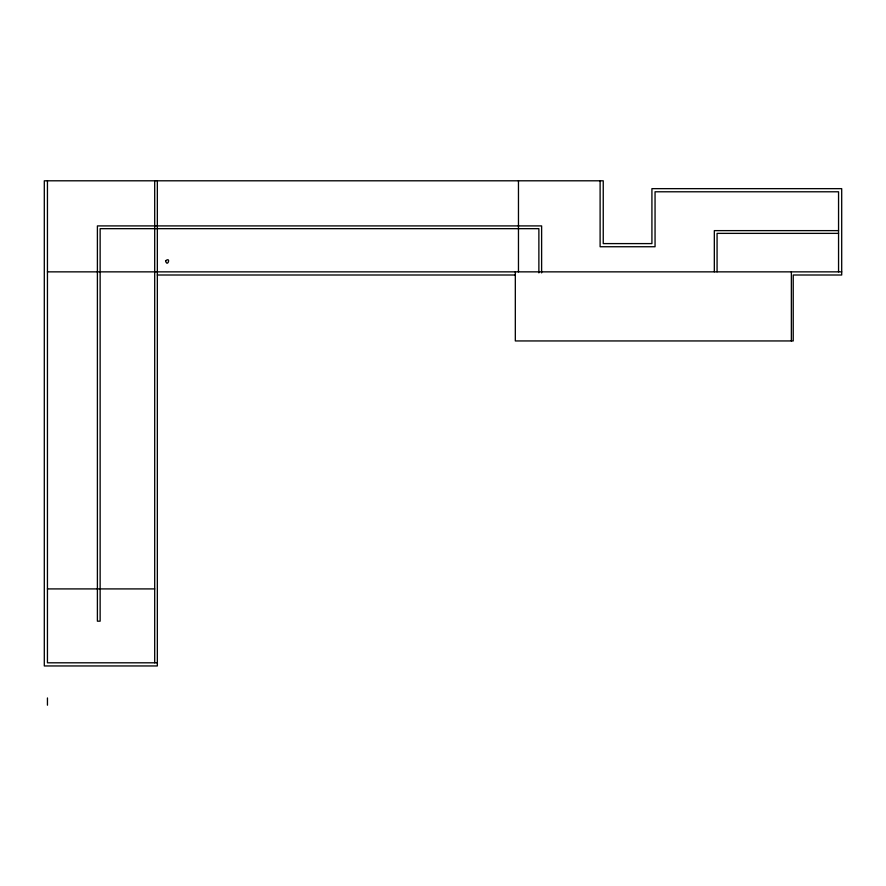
<?xml version="1.0" encoding="UTF-8"?>
<svg xmlns="http://www.w3.org/2000/svg" width="886" height="886" viewBox="0 0 886 886"><rect width="100%" height="100%" fill="white"/><g stroke="black" fill="none" stroke-linecap="round" stroke-linejoin="round"><path stroke-width="1.33" d="M838.555 230.626L714.326 230.626L714.326 271.792M838.555 233.372L717.073 233.372L717.073 271.792M47.445 271.858L841.7 271.858M157.343 275.003L515.32 275.003M47.445 588.913L154.696 588.913M157.343 662.806L47.445 662.806L47.445 180.799M838.555 271.858L838.555 191.786L655.053 191.786L655.053 246.74L600.11 246.74L600.11 180.799M791.364 271.858L791.364 340.944M541.623 272.888L541.623 225.908L97.394 225.908L97.394 621.175L100.14 621.175L100.14 228.666L538.876 228.666L538.876 272.877M518.465 180.799L518.465 271.858M515.32 271.858L515.32 340.944L793.225 340.944L793.225 275.003L841.7 275.003L841.7 188.652L651.919 188.652L651.919 243.595L603.244 243.595L603.244 180.799L44.3 180.799L44.3 665.951L157.343 665.951L157.343 180.799M154.696 180.799L154.696 662.806M47.445 697.947L47.445 705.201M165.571 260.827C167.399 268.004 171.341 256.187 165.571 260.827"/></g></svg>
